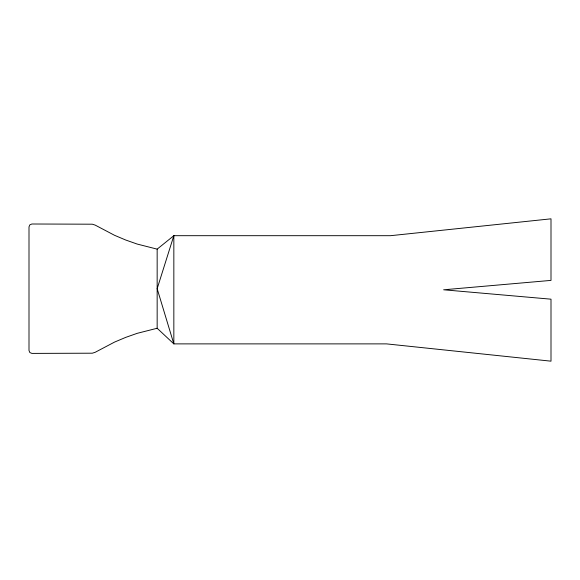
<?xml version="1.0" encoding="UTF-8"?>
<svg xmlns="http://www.w3.org/2000/svg" width="580" height="580" viewBox="0 0 580 580"><rect width="100%" height="100%" fill="white"/><g stroke="black" fill="none" stroke-linecap="round" stroke-linejoin="round"><path stroke-width="0.87" d="M157.158 249.139L173.84 235.69L390.536 235.69L551 218.827L551 280.394L443.635 289.79L551 299.178L551 361.173L386.505 343.882L173.84 343.882L157.158 328.258L157.158 249.139L137.177 244.057L125.7 240.011L114.55 235.306L95.178 225.105L92.314 224.199L31.893 224.003L29.848 224.851L29 226.903L29 350.494L29.848 352.546L31.893 353.401L92.314 353.198L95.178 352.292L114.55 342.091L125.7 337.386L137.177 333.34L157.158 328.258M173.84 235.69L157.158 288.702L173.84 343.882L173.84 235.69"/></g></svg>
